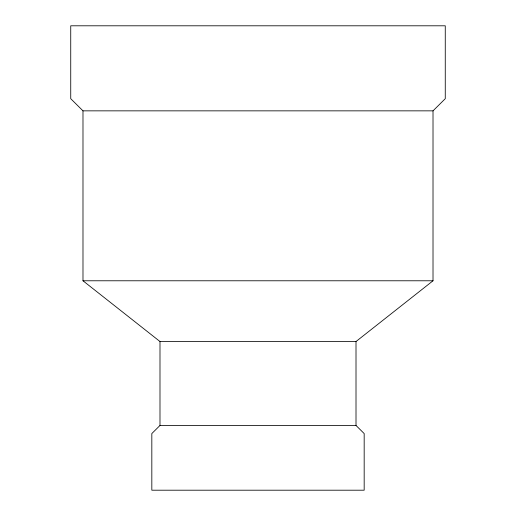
<?xml version="1.0" encoding="UTF-8"?>
<svg xmlns="http://www.w3.org/2000/svg" width="516" height="516" viewBox="0 0 516 516"><rect width="100%" height="100%" fill="white"/><g stroke="black" fill="none" stroke-linecap="round" stroke-linejoin="round"><path stroke-width="0.77" d="M159.992 425.461L356.008 425.461L364.173 433.563L364.173 490.2L151.827 490.2L151.827 433.563L159.992 425.461L159.992 341.528L82.986 280.781L82.986 110.85L70.737 98.698L70.737 25.8L445.263 25.8L445.263 98.698L433.014 110.85L82.986 110.85M356.008 425.461L356.008 341.528L433.014 280.781L433.014 110.85M82.986 280.781L433.014 280.781M159.992 341.528L356.008 341.528"/></g></svg>
